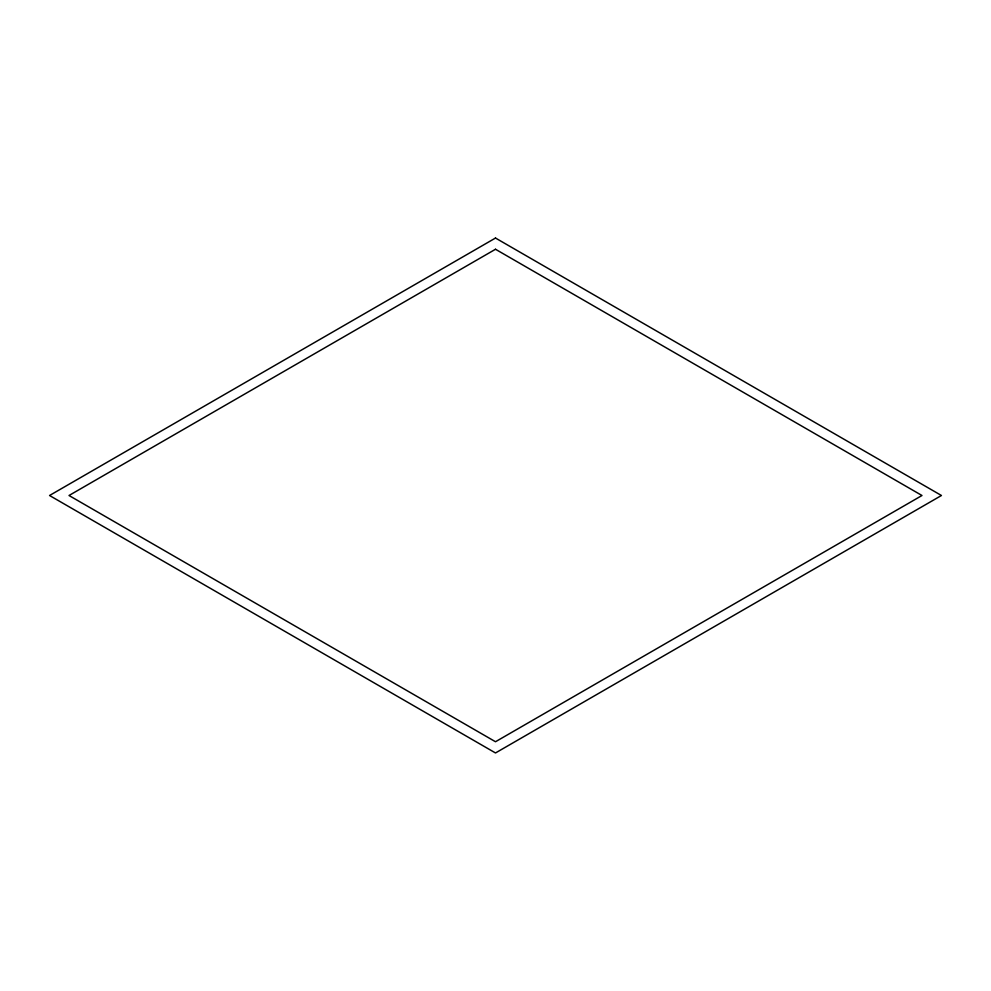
<?xml version="1.0" encoding="UTF-8"?>
<svg xmlns="http://www.w3.org/2000/svg" width="991" height="991" viewBox="0 0 991 991"><rect width="100%" height="100%" fill="white"/><g stroke="black" fill="none" stroke-linecap="round" stroke-linejoin="round"><path stroke-width="1.49" d="M495.5 238.038L49.55 495.5L495.5 752.962L941.45 495.5L495.5 238.038M495.5 249.261L69.011 495.5L495.5 741.739L921.989 495.5L495.5 249.261"/></g></svg>
